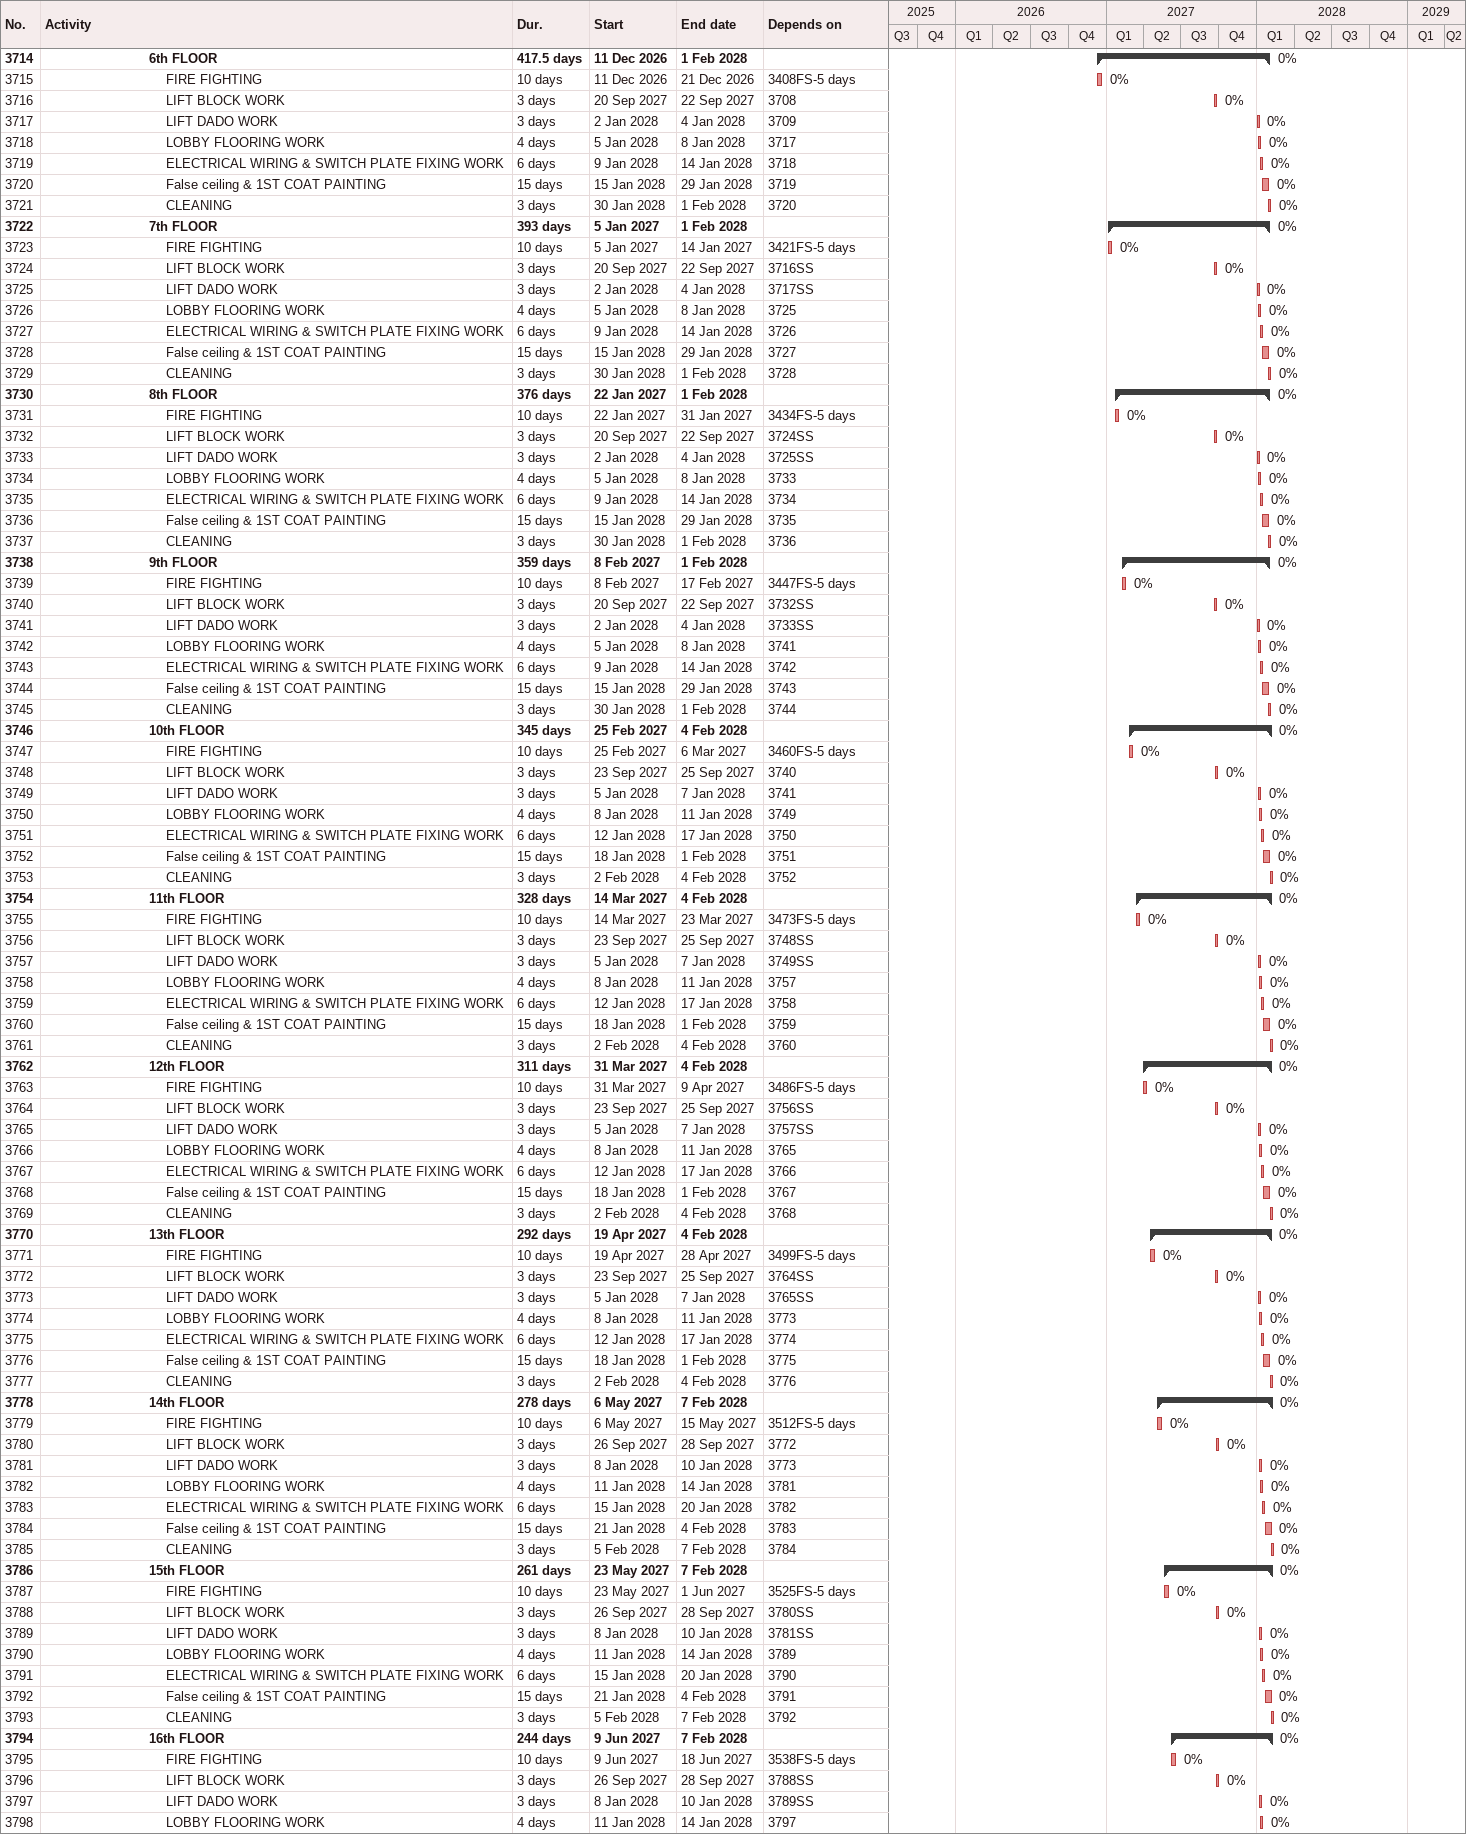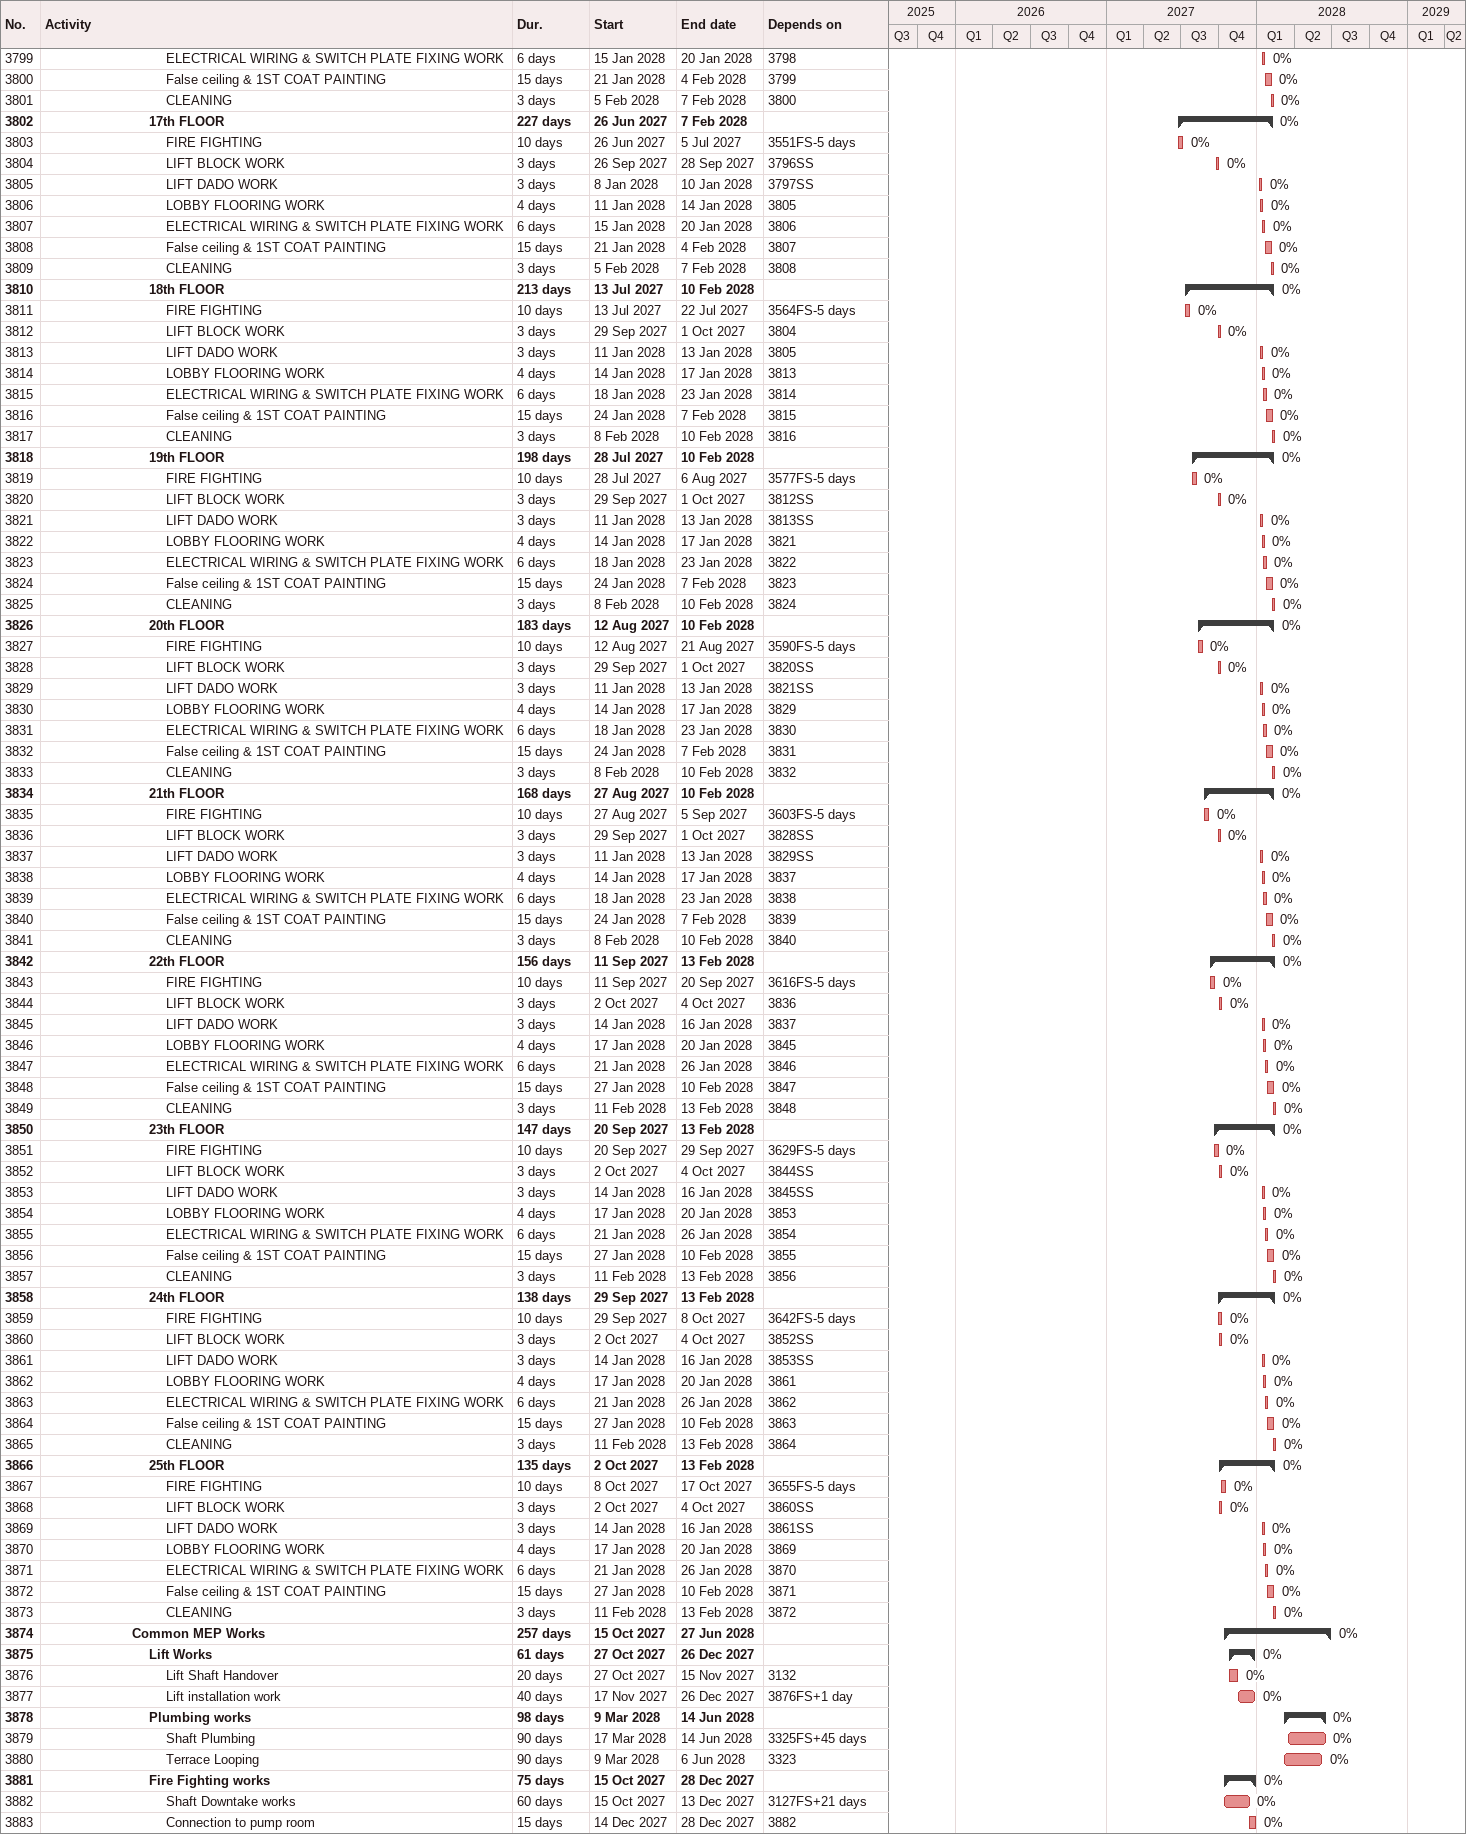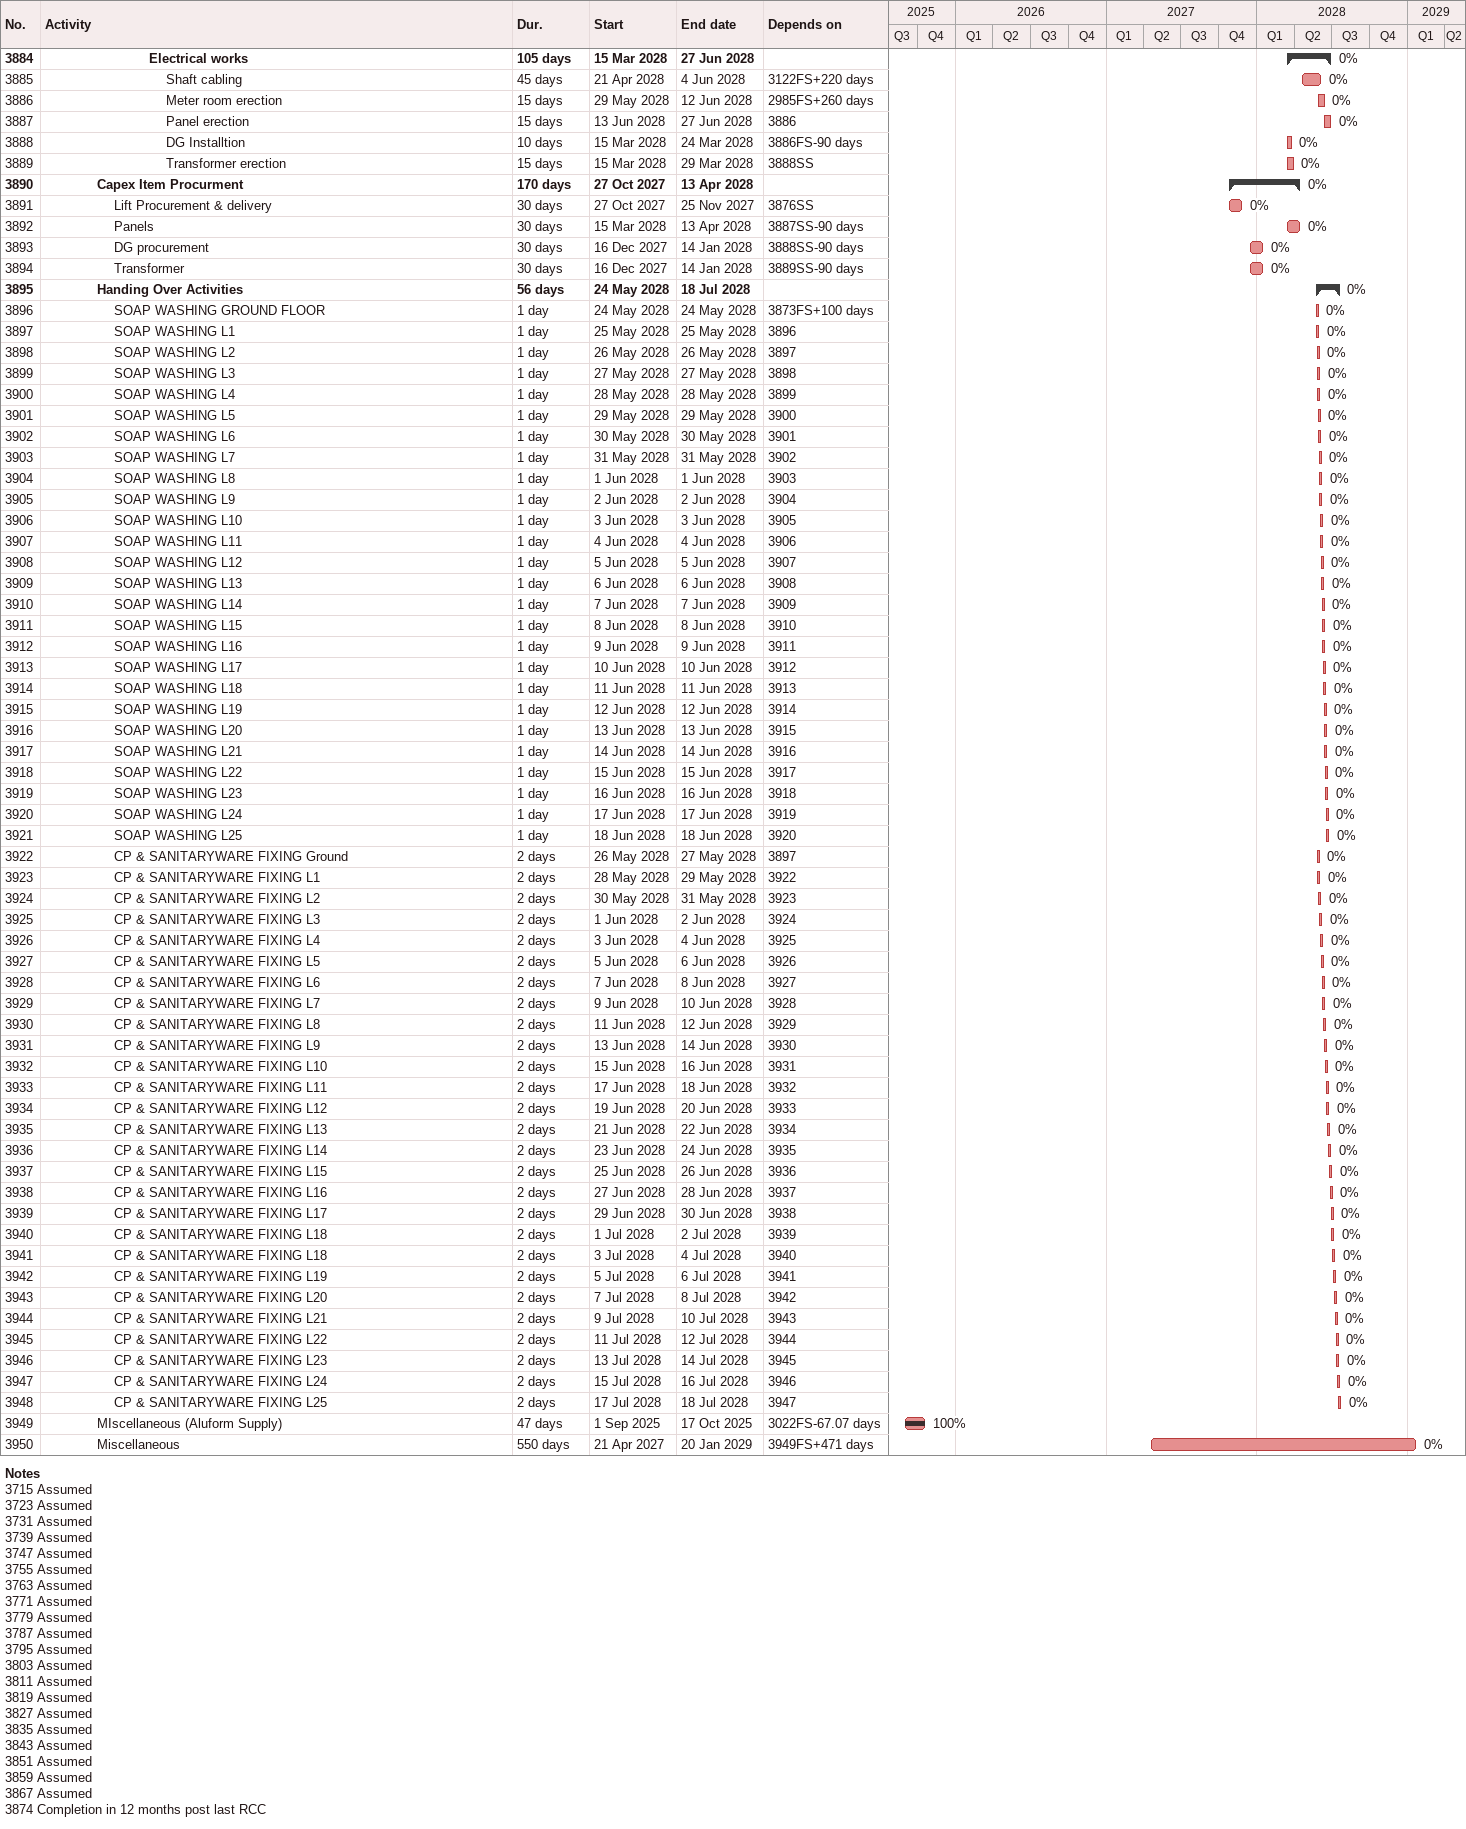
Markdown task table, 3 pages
| ID | Level | Task | Duration | Start | Finish | Predecessors | % complete |
|---|---|---|---|---|---|---|---|
| 3714 | 7 | **6th FLOOR** | 417.5d | 2026-12-11 | 2028-02-01 |  | 0 |
| 3715 | 8 | FIRE FIGHTING | 10d | 2026-12-11 | 2026-12-21 | 3408FS-5d | 0 |
| 3716 | 8 | LIFT BLOCK WORK | 3d | 2027-09-20 | 2027-09-22 | 3708 | 0 |
| 3717 | 8 | LIFT DADO WORK | 3d | 2028-01-02 | 2028-01-04 | 3709 | 0 |
| 3718 | 8 | LOBBY FLOORING WORK | 4d | 2028-01-05 | 2028-01-08 | 3717 | 0 |
| 3719 | 8 | ELECTRICAL WIRING & SWITCH PLATE FIXING WORK | 6d | 2028-01-09 | 2028-01-14 | 3718 | 0 |
| 3720 | 8 | False ceiling & 1ST COAT PAINTING | 15d | 2028-01-15 | 2028-01-29 | 3719 | 0 |
| 3721 | 8 | CLEANING | 3d | 2028-01-30 | 2028-02-01 | 3720 | 0 |
| 3722 | 7 | **7th FLOOR** | 393d | 2027-01-05 | 2028-02-01 |  | 0 |
| 3723 | 8 | FIRE FIGHTING | 10d | 2027-01-05 | 2027-01-14 | 3421FS-5d | 0 |
| 3724 | 8 | LIFT BLOCK WORK | 3d | 2027-09-20 | 2027-09-22 | 3716SS | 0 |
| 3725 | 8 | LIFT DADO WORK | 3d | 2028-01-02 | 2028-01-04 | 3717SS | 0 |
| 3726 | 8 | LOBBY FLOORING WORK | 4d | 2028-01-05 | 2028-01-08 | 3725 | 0 |
| 3727 | 8 | ELECTRICAL WIRING & SWITCH PLATE FIXING WORK | 6d | 2028-01-09 | 2028-01-14 | 3726 | 0 |
| 3728 | 8 | False ceiling & 1ST COAT PAINTING | 15d | 2028-01-15 | 2028-01-29 | 3727 | 0 |
| 3729 | 8 | CLEANING | 3d | 2028-01-30 | 2028-02-01 | 3728 | 0 |
| 3730 | 7 | **8th FLOOR** | 376d | 2027-01-22 | 2028-02-01 |  | 0 |
| 3731 | 8 | FIRE FIGHTING | 10d | 2027-01-22 | 2027-01-31 | 3434FS-5d | 0 |
| 3732 | 8 | LIFT BLOCK WORK | 3d | 2027-09-20 | 2027-09-22 | 3724SS | 0 |
| 3733 | 8 | LIFT DADO WORK | 3d | 2028-01-02 | 2028-01-04 | 3725SS | 0 |
| 3734 | 8 | LOBBY FLOORING WORK | 4d | 2028-01-05 | 2028-01-08 | 3733 | 0 |
| 3735 | 8 | ELECTRICAL WIRING & SWITCH PLATE FIXING WORK | 6d | 2028-01-09 | 2028-01-14 | 3734 | 0 |
| 3736 | 8 | False ceiling & 1ST COAT PAINTING | 15d | 2028-01-15 | 2028-01-29 | 3735 | 0 |
| 3737 | 8 | CLEANING | 3d | 2028-01-30 | 2028-02-01 | 3736 | 0 |
| 3738 | 7 | **9th FLOOR** | 359d | 2027-02-08 | 2028-02-01 |  | 0 |
| 3739 | 8 | FIRE FIGHTING | 10d | 2027-02-08 | 2027-02-17 | 3447FS-5d | 0 |
| 3740 | 8 | LIFT BLOCK WORK | 3d | 2027-09-20 | 2027-09-22 | 3732SS | 0 |
| 3741 | 8 | LIFT DADO WORK | 3d | 2028-01-02 | 2028-01-04 | 3733SS | 0 |
| 3742 | 8 | LOBBY FLOORING WORK | 4d | 2028-01-05 | 2028-01-08 | 3741 | 0 |
| 3743 | 8 | ELECTRICAL WIRING & SWITCH PLATE FIXING WORK | 6d | 2028-01-09 | 2028-01-14 | 3742 | 0 |
| 3744 | 8 | False ceiling & 1ST COAT PAINTING | 15d | 2028-01-15 | 2028-01-29 | 3743 | 0 |
| 3745 | 8 | CLEANING | 3d | 2028-01-30 | 2028-02-01 | 3744 | 0 |
| 3746 | 7 | **10th FLOOR** | 345d | 2027-02-25 | 2028-02-04 |  | 0 |
| 3747 | 8 | FIRE FIGHTING | 10d | 2027-02-25 | 2027-03-06 | 3460FS-5d | 0 |
| 3748 | 8 | LIFT BLOCK WORK | 3d | 2027-09-23 | 2027-09-25 | 3740 | 0 |
| 3749 | 8 | LIFT DADO WORK | 3d | 2028-01-05 | 2028-01-07 | 3741 | 0 |
| 3750 | 8 | LOBBY FLOORING WORK | 4d | 2028-01-08 | 2028-01-11 | 3749 | 0 |
| 3751 | 8 | ELECTRICAL WIRING & SWITCH PLATE FIXING WORK | 6d | 2028-01-12 | 2028-01-17 | 3750 | 0 |
| 3752 | 8 | False ceiling & 1ST COAT PAINTING | 15d | 2028-01-18 | 2028-02-01 | 3751 | 0 |
| 3753 | 8 | CLEANING | 3d | 2028-02-02 | 2028-02-04 | 3752 | 0 |
| 3754 | 7 | **11th FLOOR** | 328d | 2027-03-14 | 2028-02-04 |  | 0 |
| 3755 | 8 | FIRE FIGHTING | 10d | 2027-03-14 | 2027-03-23 | 3473FS-5d | 0 |
| 3756 | 8 | LIFT BLOCK WORK | 3d | 2027-09-23 | 2027-09-25 | 3748SS | 0 |
| 3757 | 8 | LIFT DADO WORK | 3d | 2028-01-05 | 2028-01-07 | 3749SS | 0 |
| 3758 | 8 | LOBBY FLOORING WORK | 4d | 2028-01-08 | 2028-01-11 | 3757 | 0 |
| 3759 | 8 | ELECTRICAL WIRING & SWITCH PLATE FIXING WORK | 6d | 2028-01-12 | 2028-01-17 | 3758 | 0 |
| 3760 | 8 | False ceiling & 1ST COAT PAINTING | 15d | 2028-01-18 | 2028-02-01 | 3759 | 0 |
| 3761 | 8 | CLEANING | 3d | 2028-02-02 | 2028-02-04 | 3760 | 0 |
| 3762 | 7 | **12th FLOOR** | 311d | 2027-03-31 | 2028-02-04 |  | 0 |
| 3763 | 8 | FIRE FIGHTING | 10d | 2027-03-31 | 2027-04-09 | 3486FS-5d | 0 |
| 3764 | 8 | LIFT BLOCK WORK | 3d | 2027-09-23 | 2027-09-25 | 3756SS | 0 |
| 3765 | 8 | LIFT DADO WORK | 3d | 2028-01-05 | 2028-01-07 | 3757SS | 0 |
| 3766 | 8 | LOBBY FLOORING WORK | 4d | 2028-01-08 | 2028-01-11 | 3765 | 0 |
| 3767 | 8 | ELECTRICAL WIRING & SWITCH PLATE FIXING WORK | 6d | 2028-01-12 | 2028-01-17 | 3766 | 0 |
| 3768 | 8 | False ceiling & 1ST COAT PAINTING | 15d | 2028-01-18 | 2028-02-01 | 3767 | 0 |
| 3769 | 8 | CLEANING | 3d | 2028-02-02 | 2028-02-04 | 3768 | 0 |
| 3770 | 7 | **13th FLOOR** | 292d | 2027-04-19 | 2028-02-04 |  | 0 |
| 3771 | 8 | FIRE FIGHTING | 10d | 2027-04-19 | 2027-04-28 | 3499FS-5d | 0 |
| 3772 | 8 | LIFT BLOCK WORK | 3d | 2027-09-23 | 2027-09-25 | 3764SS | 0 |
| 3773 | 8 | LIFT DADO WORK | 3d | 2028-01-05 | 2028-01-07 | 3765SS | 0 |
| 3774 | 8 | LOBBY FLOORING WORK | 4d | 2028-01-08 | 2028-01-11 | 3773 | 0 |
| 3775 | 8 | ELECTRICAL WIRING & SWITCH PLATE FIXING WORK | 6d | 2028-01-12 | 2028-01-17 | 3774 | 0 |
| 3776 | 8 | False ceiling & 1ST COAT PAINTING | 15d | 2028-01-18 | 2028-02-01 | 3775 | 0 |
| 3777 | 8 | CLEANING | 3d | 2028-02-02 | 2028-02-04 | 3776 | 0 |
| 3778 | 7 | **14th FLOOR** | 278d | 2027-05-06 | 2028-02-07 |  | 0 |
| 3779 | 8 | FIRE FIGHTING | 10d | 2027-05-06 | 2027-05-15 | 3512FS-5d | 0 |
| 3780 | 8 | LIFT BLOCK WORK | 3d | 2027-09-26 | 2027-09-28 | 3772 | 0 |
| 3781 | 8 | LIFT DADO WORK | 3d | 2028-01-08 | 2028-01-10 | 3773 | 0 |
| 3782 | 8 | LOBBY FLOORING WORK | 4d | 2028-01-11 | 2028-01-14 | 3781 | 0 |
| 3783 | 8 | ELECTRICAL WIRING & SWITCH PLATE FIXING WORK | 6d | 2028-01-15 | 2028-01-20 | 3782 | 0 |
| 3784 | 8 | False ceiling & 1ST COAT PAINTING | 15d | 2028-01-21 | 2028-02-04 | 3783 | 0 |
| 3785 | 8 | CLEANING | 3d | 2028-02-05 | 2028-02-07 | 3784 | 0 |
| 3786 | 7 | **15th FLOOR** | 261d | 2027-05-23 | 2028-02-07 |  | 0 |
| 3787 | 8 | FIRE FIGHTING | 10d | 2027-05-23 | 2027-06-01 | 3525FS-5d | 0 |
| 3788 | 8 | LIFT BLOCK WORK | 3d | 2027-09-26 | 2027-09-28 | 3780SS | 0 |
| 3789 | 8 | LIFT DADO WORK | 3d | 2028-01-08 | 2028-01-10 | 3781SS | 0 |
| 3790 | 8 | LOBBY FLOORING WORK | 4d | 2028-01-11 | 2028-01-14 | 3789 | 0 |
| 3791 | 8 | ELECTRICAL WIRING & SWITCH PLATE FIXING WORK | 6d | 2028-01-15 | 2028-01-20 | 3790 | 0 |
| 3792 | 8 | False ceiling & 1ST COAT PAINTING | 15d | 2028-01-21 | 2028-02-04 | 3791 | 0 |
| 3793 | 8 | CLEANING | 3d | 2028-02-05 | 2028-02-07 | 3792 | 0 |
| 3794 | 7 | **16th FLOOR** | 244d | 2027-06-09 | 2028-02-07 |  | 0 |
| 3795 | 8 | FIRE FIGHTING | 10d | 2027-06-09 | 2027-06-18 | 3538FS-5d | 0 |
| 3796 | 8 | LIFT BLOCK WORK | 3d | 2027-09-26 | 2027-09-28 | 3788SS | 0 |
| 3797 | 8 | LIFT DADO WORK | 3d | 2028-01-08 | 2028-01-10 | 3789SS | 0 |
| 3798 | 8 | LOBBY FLOORING WORK | 4d | 2028-01-11 | 2028-01-14 | 3797 | 0 |
| 3799 | 8 | ELECTRICAL WIRING & SWITCH PLATE FIXING WORK | 6d | 2028-01-15 | 2028-01-20 | 3798 | 0 |
| 3800 | 8 | False ceiling & 1ST COAT PAINTING | 15d | 2028-01-21 | 2028-02-04 | 3799 | 0 |
| 3801 | 8 | CLEANING | 3d | 2028-02-05 | 2028-02-07 | 3800 | 0 |
| 3802 | 7 | **17th FLOOR** | 227d | 2027-06-26 | 2028-02-07 |  | 0 |
| 3803 | 8 | FIRE FIGHTING | 10d | 2027-06-26 | 2027-07-05 | 3551FS-5d | 0 |
| 3804 | 8 | LIFT BLOCK WORK | 3d | 2027-09-26 | 2027-09-28 | 3796SS | 0 |
| 3805 | 8 | LIFT DADO WORK | 3d | 2028-01-08 | 2028-01-10 | 3797SS | 0 |
| 3806 | 8 | LOBBY FLOORING WORK | 4d | 2028-01-11 | 2028-01-14 | 3805 | 0 |
| 3807 | 8 | ELECTRICAL WIRING & SWITCH PLATE FIXING WORK | 6d | 2028-01-15 | 2028-01-20 | 3806 | 0 |
| 3808 | 8 | False ceiling & 1ST COAT PAINTING | 15d | 2028-01-21 | 2028-02-04 | 3807 | 0 |
| 3809 | 8 | CLEANING | 3d | 2028-02-05 | 2028-02-07 | 3808 | 0 |
| 3810 | 7 | **18th FLOOR** | 213d | 2027-07-13 | 2028-02-10 |  | 0 |
| 3811 | 8 | FIRE FIGHTING | 10d | 2027-07-13 | 2027-07-22 | 3564FS-5d | 0 |
| 3812 | 8 | LIFT BLOCK WORK | 3d | 2027-09-29 | 2027-10-01 | 3804 | 0 |
| 3813 | 8 | LIFT DADO WORK | 3d | 2028-01-11 | 2028-01-13 | 3805 | 0 |
| 3814 | 8 | LOBBY FLOORING WORK | 4d | 2028-01-14 | 2028-01-17 | 3813 | 0 |
| 3815 | 8 | ELECTRICAL WIRING & SWITCH PLATE FIXING WORK | 6d | 2028-01-18 | 2028-01-23 | 3814 | 0 |
| 3816 | 8 | False ceiling & 1ST COAT PAINTING | 15d | 2028-01-24 | 2028-02-07 | 3815 | 0 |
| 3817 | 8 | CLEANING | 3d | 2028-02-08 | 2028-02-10 | 3816 | 0 |
| 3818 | 7 | **19th FLOOR** | 198d | 2027-07-28 | 2028-02-10 |  | 0 |
| 3819 | 8 | FIRE FIGHTING | 10d | 2027-07-28 | 2027-08-06 | 3577FS-5d | 0 |
| 3820 | 8 | LIFT BLOCK WORK | 3d | 2027-09-29 | 2027-10-01 | 3812SS | 0 |
| 3821 | 8 | LIFT DADO WORK | 3d | 2028-01-11 | 2028-01-13 | 3813SS | 0 |
| 3822 | 8 | LOBBY FLOORING WORK | 4d | 2028-01-14 | 2028-01-17 | 3821 | 0 |
| 3823 | 8 | ELECTRICAL WIRING & SWITCH PLATE FIXING WORK | 6d | 2028-01-18 | 2028-01-23 | 3822 | 0 |
| 3824 | 8 | False ceiling & 1ST COAT PAINTING | 15d | 2028-01-24 | 2028-02-07 | 3823 | 0 |
| 3825 | 8 | CLEANING | 3d | 2028-02-08 | 2028-02-10 | 3824 | 0 |
| 3826 | 7 | **20th FLOOR** | 183d | 2027-08-12 | 2028-02-10 |  | 0 |
| 3827 | 8 | FIRE FIGHTING | 10d | 2027-08-12 | 2027-08-21 | 3590FS-5d | 0 |
| 3828 | 8 | LIFT BLOCK WORK | 3d | 2027-09-29 | 2027-10-01 | 3820SS | 0 |
| 3829 | 8 | LIFT DADO WORK | 3d | 2028-01-11 | 2028-01-13 | 3821SS | 0 |
| 3830 | 8 | LOBBY FLOORING WORK | 4d | 2028-01-14 | 2028-01-17 | 3829 | 0 |
| 3831 | 8 | ELECTRICAL WIRING & SWITCH PLATE FIXING WORK | 6d | 2028-01-18 | 2028-01-23 | 3830 | 0 |
| 3832 | 8 | False ceiling & 1ST COAT PAINTING | 15d | 2028-01-24 | 2028-02-07 | 3831 | 0 |
| 3833 | 8 | CLEANING | 3d | 2028-02-08 | 2028-02-10 | 3832 | 0 |
| 3834 | 7 | **21th FLOOR** | 168d | 2027-08-27 | 2028-02-10 |  | 0 |
| 3835 | 8 | FIRE FIGHTING | 10d | 2027-08-27 | 2027-09-05 | 3603FS-5d | 0 |
| 3836 | 8 | LIFT BLOCK WORK | 3d | 2027-09-29 | 2027-10-01 | 3828SS | 0 |
| 3837 | 8 | LIFT DADO WORK | 3d | 2028-01-11 | 2028-01-13 | 3829SS | 0 |
| 3838 | 8 | LOBBY FLOORING WORK | 4d | 2028-01-14 | 2028-01-17 | 3837 | 0 |
| 3839 | 8 | ELECTRICAL WIRING & SWITCH PLATE FIXING WORK | 6d | 2028-01-18 | 2028-01-23 | 3838 | 0 |
| 3840 | 8 | False ceiling & 1ST COAT PAINTING | 15d | 2028-01-24 | 2028-02-07 | 3839 | 0 |
| 3841 | 8 | CLEANING | 3d | 2028-02-08 | 2028-02-10 | 3840 | 0 |
| 3842 | 7 | **22th FLOOR** | 156d | 2027-09-11 | 2028-02-13 |  | 0 |
| 3843 | 8 | FIRE FIGHTING | 10d | 2027-09-11 | 2027-09-20 | 3616FS-5d | 0 |
| 3844 | 8 | LIFT BLOCK WORK | 3d | 2027-10-02 | 2027-10-04 | 3836 | 0 |
| 3845 | 8 | LIFT DADO WORK | 3d | 2028-01-14 | 2028-01-16 | 3837 | 0 |
| 3846 | 8 | LOBBY FLOORING WORK | 4d | 2028-01-17 | 2028-01-20 | 3845 | 0 |
| 3847 | 8 | ELECTRICAL WIRING & SWITCH PLATE FIXING WORK | 6d | 2028-01-21 | 2028-01-26 | 3846 | 0 |
| 3848 | 8 | False ceiling & 1ST COAT PAINTING | 15d | 2028-01-27 | 2028-02-10 | 3847 | 0 |
| 3849 | 8 | CLEANING | 3d | 2028-02-11 | 2028-02-13 | 3848 | 0 |
| 3850 | 7 | **23th FLOOR** | 147d | 2027-09-20 | 2028-02-13 |  | 0 |
| 3851 | 8 | FIRE FIGHTING | 10d | 2027-09-20 | 2027-09-29 | 3629FS-5d | 0 |
| 3852 | 8 | LIFT BLOCK WORK | 3d | 2027-10-02 | 2027-10-04 | 3844SS | 0 |
| 3853 | 8 | LIFT DADO WORK | 3d | 2028-01-14 | 2028-01-16 | 3845SS | 0 |
| 3854 | 8 | LOBBY FLOORING WORK | 4d | 2028-01-17 | 2028-01-20 | 3853 | 0 |
| 3855 | 8 | ELECTRICAL WIRING & SWITCH PLATE FIXING WORK | 6d | 2028-01-21 | 2028-01-26 | 3854 | 0 |
| 3856 | 8 | False ceiling & 1ST COAT PAINTING | 15d | 2028-01-27 | 2028-02-10 | 3855 | 0 |
| 3857 | 8 | CLEANING | 3d | 2028-02-11 | 2028-02-13 | 3856 | 0 |
| 3858 | 7 | **24th FLOOR** | 138d | 2027-09-29 | 2028-02-13 |  | 0 |
| 3859 | 8 | FIRE FIGHTING | 10d | 2027-09-29 | 2027-10-08 | 3642FS-5d | 0 |
| 3860 | 8 | LIFT BLOCK WORK | 3d | 2027-10-02 | 2027-10-04 | 3852SS | 0 |
| 3861 | 8 | LIFT DADO WORK | 3d | 2028-01-14 | 2028-01-16 | 3853SS | 0 |
| 3862 | 8 | LOBBY FLOORING WORK | 4d | 2028-01-17 | 2028-01-20 | 3861 | 0 |
| 3863 | 8 | ELECTRICAL WIRING & SWITCH PLATE FIXING WORK | 6d | 2028-01-21 | 2028-01-26 | 3862 | 0 |
| 3864 | 8 | False ceiling & 1ST COAT PAINTING | 15d | 2028-01-27 | 2028-02-10 | 3863 | 0 |
| 3865 | 8 | CLEANING | 3d | 2028-02-11 | 2028-02-13 | 3864 | 0 |
| 3866 | 7 | **25th FLOOR** | 135d | 2027-10-02 | 2028-02-13 |  | 0 |
| 3867 | 8 | FIRE FIGHTING | 10d | 2027-10-08 | 2027-10-17 | 3655FS-5d | 0 |
| 3868 | 8 | LIFT BLOCK WORK | 3d | 2027-10-02 | 2027-10-04 | 3860SS | 0 |
| 3869 | 8 | LIFT DADO WORK | 3d | 2028-01-14 | 2028-01-16 | 3861SS | 0 |
| 3870 | 8 | LOBBY FLOORING WORK | 4d | 2028-01-17 | 2028-01-20 | 3869 | 0 |
| 3871 | 8 | ELECTRICAL WIRING & SWITCH PLATE FIXING WORK | 6d | 2028-01-21 | 2028-01-26 | 3870 | 0 |
| 3872 | 8 | False ceiling & 1ST COAT PAINTING | 15d | 2028-01-27 | 2028-02-10 | 3871 | 0 |
| 3873 | 8 | CLEANING | 3d | 2028-02-11 | 2028-02-13 | 3872 | 0 |
| 3874 | 6 | **Common MEP Works** | 257d | 2027-10-15 | 2028-06-27 |  | 0 |
| 3875 | 7 | **Lift Works** | 61d | 2027-10-27 | 2027-12-26 |  | 0 |
| 3876 | 8 | Lift Shaft Handover | 20d | 2027-10-27 | 2027-11-15 | 3132 | 0 |
| 3877 | 8 | Lift installation work | 40d | 2027-11-17 | 2027-12-26 | 3876FS+1d | 0 |
| 3878 | 7 | **Plumbing works** | 98d | 2028-03-09 | 2028-06-14 |  | 0 |
| 3879 | 8 | Shaft Plumbing | 90d | 2028-03-17 | 2028-06-14 | 3325FS+45d | 0 |
| 3880 | 8 | Terrace Looping | 90d | 2028-03-09 | 2028-06-06 | 3323 | 0 |
| 3881 | 7 | **Fire Fighting works** | 75d | 2027-10-15 | 2027-12-28 |  | 0 |
| 3882 | 8 | Shaft Downtake works | 60d | 2027-10-15 | 2027-12-13 | 3127FS+21d | 0 |
| 3883 | 8 | Connection to pump room | 15d | 2027-12-14 | 2027-12-28 | 3882 | 0 |
| 3884 | 7 | **Electrical works** | 105d | 2028-03-15 | 2028-06-27 |  | 0 |
| 3885 | 8 | Shaft cabling | 45d | 2028-04-21 | 2028-06-04 | 3122FS+220d | 0 |
| 3886 | 8 | Meter room erection | 15d | 2028-05-29 | 2028-06-12 | 2985FS+260d | 0 |
| 3887 | 8 | Panel erection | 15d | 2028-06-13 | 2028-06-27 | 3886 | 0 |
| 3888 | 8 | DG Installtion | 10d | 2028-03-15 | 2028-03-24 | 3886FS-90d | 0 |
| 3889 | 8 | Transformer erection | 15d | 2028-03-15 | 2028-03-29 | 3888SS | 0 |
| 3890 | 4 | **Capex Item Procurment** | 170d | 2027-10-27 | 2028-04-13 |  | 0 |
| 3891 | 5 | Lift Procurement & delivery | 30d | 2027-10-27 | 2027-11-25 | 3876SS | 0 |
| 3892 | 5 | Panels | 30d | 2028-03-15 | 2028-04-13 | 3887SS-90d | 0 |
| 3893 | 5 | DG procurement | 30d | 2027-12-16 | 2028-01-14 | 3888SS-90d | 0 |
| 3894 | 5 | Transformer | 30d | 2027-12-16 | 2028-01-14 | 3889SS-90d | 0 |
| 3895 | 4 | **Handing Over Activities** | 56d | 2028-05-24 | 2028-07-18 |  | 0 |
| 3896 | 5 | SOAP WASHING GROUND FLOOR | 1d | 2028-05-24 | 2028-05-24 | 3873FS+100d | 0 |
| 3897 | 5 | SOAP WASHING L1 | 1d | 2028-05-25 | 2028-05-25 | 3896 | 0 |
| 3898 | 5 | SOAP WASHING L2 | 1d | 2028-05-26 | 2028-05-26 | 3897 | 0 |
| 3899 | 5 | SOAP WASHING L3 | 1d | 2028-05-27 | 2028-05-27 | 3898 | 0 |
| 3900 | 5 | SOAP WASHING L4 | 1d | 2028-05-28 | 2028-05-28 | 3899 | 0 |
| 3901 | 5 | SOAP WASHING L5 | 1d | 2028-05-29 | 2028-05-29 | 3900 | 0 |
| 3902 | 5 | SOAP WASHING L6 | 1d | 2028-05-30 | 2028-05-30 | 3901 | 0 |
| 3903 | 5 | SOAP WASHING L7 | 1d | 2028-05-31 | 2028-05-31 | 3902 | 0 |
| 3904 | 5 | SOAP WASHING L8 | 1d | 2028-06-01 | 2028-06-01 | 3903 | 0 |
| 3905 | 5 | SOAP WASHING L9 | 1d | 2028-06-02 | 2028-06-02 | 3904 | 0 |
| 3906 | 5 | SOAP WASHING L10 | 1d | 2028-06-03 | 2028-06-03 | 3905 | 0 |
| 3907 | 5 | SOAP WASHING L11 | 1d | 2028-06-04 | 2028-06-04 | 3906 | 0 |
| 3908 | 5 | SOAP WASHING L12 | 1d | 2028-06-05 | 2028-06-05 | 3907 | 0 |
| 3909 | 5 | SOAP WASHING L13 | 1d | 2028-06-06 | 2028-06-06 | 3908 | 0 |
| 3910 | 5 | SOAP WASHING L14 | 1d | 2028-06-07 | 2028-06-07 | 3909 | 0 |
| 3911 | 5 | SOAP WASHING L15 | 1d | 2028-06-08 | 2028-06-08 | 3910 | 0 |
| 3912 | 5 | SOAP WASHING L16 | 1d | 2028-06-09 | 2028-06-09 | 3911 | 0 |
| 3913 | 5 | SOAP WASHING L17 | 1d | 2028-06-10 | 2028-06-10 | 3912 | 0 |
| 3914 | 5 | SOAP WASHING L18 | 1d | 2028-06-11 | 2028-06-11 | 3913 | 0 |
| 3915 | 5 | SOAP WASHING L19 | 1d | 2028-06-12 | 2028-06-12 | 3914 | 0 |
| 3916 | 5 | SOAP WASHING L20 | 1d | 2028-06-13 | 2028-06-13 | 3915 | 0 |
| 3917 | 5 | SOAP WASHING L21 | 1d | 2028-06-14 | 2028-06-14 | 3916 | 0 |
| 3918 | 5 | SOAP WASHING L22 | 1d | 2028-06-15 | 2028-06-15 | 3917 | 0 |
| 3919 | 5 | SOAP WASHING L23 | 1d | 2028-06-16 | 2028-06-16 | 3918 | 0 |
| 3920 | 5 | SOAP WASHING L24 | 1d | 2028-06-17 | 2028-06-17 | 3919 | 0 |
| 3921 | 5 | SOAP WASHING L25 | 1d | 2028-06-18 | 2028-06-18 | 3920 | 0 |
| 3922 | 5 | CP & SANITARYWARE FIXING Ground | 2d | 2028-05-26 | 2028-05-27 | 3897 | 0 |
| 3923 | 5 | CP & SANITARYWARE FIXING L1 | 2d | 2028-05-28 | 2028-05-29 | 3922 | 0 |
| 3924 | 5 | CP & SANITARYWARE FIXING L2 | 2d | 2028-05-30 | 2028-05-31 | 3923 | 0 |
| 3925 | 5 | CP & SANITARYWARE FIXING L3 | 2d | 2028-06-01 | 2028-06-02 | 3924 | 0 |
| 3926 | 5 | CP & SANITARYWARE FIXING L4 | 2d | 2028-06-03 | 2028-06-04 | 3925 | 0 |
| 3927 | 5 | CP & SANITARYWARE FIXING L5 | 2d | 2028-06-05 | 2028-06-06 | 3926 | 0 |
| 3928 | 5 | CP & SANITARYWARE FIXING L6 | 2d | 2028-06-07 | 2028-06-08 | 3927 | 0 |
| 3929 | 5 | CP & SANITARYWARE FIXING L7 | 2d | 2028-06-09 | 2028-06-10 | 3928 | 0 |
| 3930 | 5 | CP & SANITARYWARE FIXING L8 | 2d | 2028-06-11 | 2028-06-12 | 3929 | 0 |
| 3931 | 5 | CP & SANITARYWARE FIXING L9 | 2d | 2028-06-13 | 2028-06-14 | 3930 | 0 |
| 3932 | 5 | CP & SANITARYWARE FIXING L10 | 2d | 2028-06-15 | 2028-06-16 | 3931 | 0 |
| 3933 | 5 | CP & SANITARYWARE FIXING L11 | 2d | 2028-06-17 | 2028-06-18 | 3932 | 0 |
| 3934 | 5 | CP & SANITARYWARE FIXING L12 | 2d | 2028-06-19 | 2028-06-20 | 3933 | 0 |
| 3935 | 5 | CP & SANITARYWARE FIXING L13 | 2d | 2028-06-21 | 2028-06-22 | 3934 | 0 |
| 3936 | 5 | CP & SANITARYWARE FIXING L14 | 2d | 2028-06-23 | 2028-06-24 | 3935 | 0 |
| 3937 | 5 | CP & SANITARYWARE FIXING L15 | 2d | 2028-06-25 | 2028-06-26 | 3936 | 0 |
| 3938 | 5 | CP & SANITARYWARE FIXING L16 | 2d | 2028-06-27 | 2028-06-28 | 3937 | 0 |
| 3939 | 5 | CP & SANITARYWARE FIXING L17 | 2d | 2028-06-29 | 2028-06-30 | 3938 | 0 |
| 3940 | 5 | CP & SANITARYWARE FIXING L18 | 2d | 2028-07-01 | 2028-07-02 | 3939 | 0 |
| 3941 | 5 | CP & SANITARYWARE FIXING L18 | 2d | 2028-07-03 | 2028-07-04 | 3940 | 0 |
| 3942 | 5 | CP & SANITARYWARE FIXING L19 | 2d | 2028-07-05 | 2028-07-06 | 3941 | 0 |
| 3943 | 5 | CP & SANITARYWARE FIXING L20 | 2d | 2028-07-07 | 2028-07-08 | 3942 | 0 |
| 3944 | 5 | CP & SANITARYWARE FIXING L21 | 2d | 2028-07-09 | 2028-07-10 | 3943 | 0 |
| 3945 | 5 | CP & SANITARYWARE FIXING L22 | 2d | 2028-07-11 | 2028-07-12 | 3944 | 0 |
| 3946 | 5 | CP & SANITARYWARE FIXING L23 | 2d | 2028-07-13 | 2028-07-14 | 3945 | 0 |
| 3947 | 5 | CP & SANITARYWARE FIXING L24 | 2d | 2028-07-15 | 2028-07-16 | 3946 | 0 |
| 3948 | 5 | CP & SANITARYWARE FIXING L25 | 2d | 2028-07-17 | 2028-07-18 | 3947 | 0 |
| 3949 | 4 | MIscellaneous (Aluform Supply) | 47d | 2025-09-01 | 2025-10-17 | 3022FS-67.07d | 100 |
| 3950 | 4 | Miscellaneous | 550d | 2027-04-21 | 2029-01-20 | 3949FS+471d | 0 |

Notes
- 3715: Assumed
- 3723: Assumed
- 3731: Assumed
- 3739: Assumed
- 3747: Assumed
- 3755: Assumed
- 3763: Assumed
- 3771: Assumed
- 3779: Assumed
- 3787: Assumed
- 3795: Assumed
- 3803: Assumed
- 3811: Assumed
- 3819: Assumed
- 3827: Assumed
- 3835: Assumed
- 3843: Assumed
- 3851: Assumed
- 3859: Assumed
- 3867: Assumed
- 3874: Completion in 12 months post last RCC
